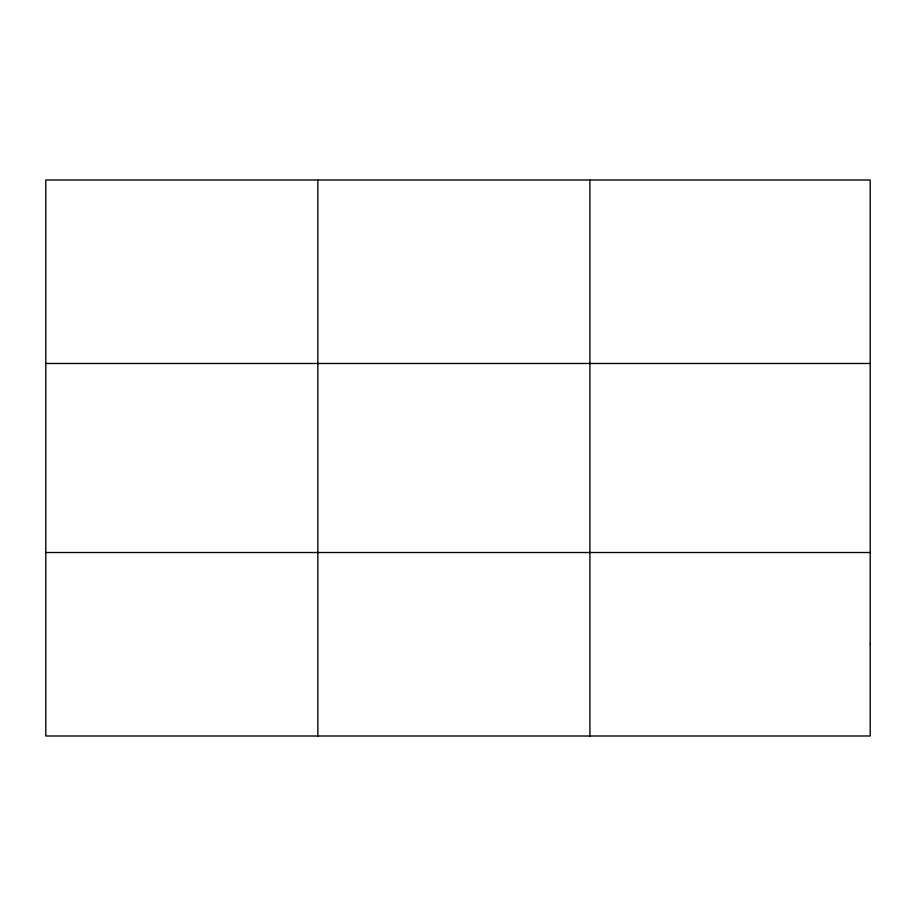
<?xml version="1.0" encoding="UTF-8"?>
<svg xmlns="http://www.w3.org/2000/svg" width="916" height="916" viewBox="0 0 916 916"><rect width="100%" height="100%" fill="white"/><g stroke="black" fill="none" stroke-linecap="round" stroke-linejoin="round"><path stroke-width="1.37" d="M317.852 180.005L317.852 735.995M589.904 180.005L589.904 735.995M45.8 363.48L870.2 363.48M45.8 552.52L870.2 552.52M870.2 644.257L870.2 735.995L45.8 735.995L45.8 180.005L870.2 180.005L870.2 644.257"/></g></svg>
